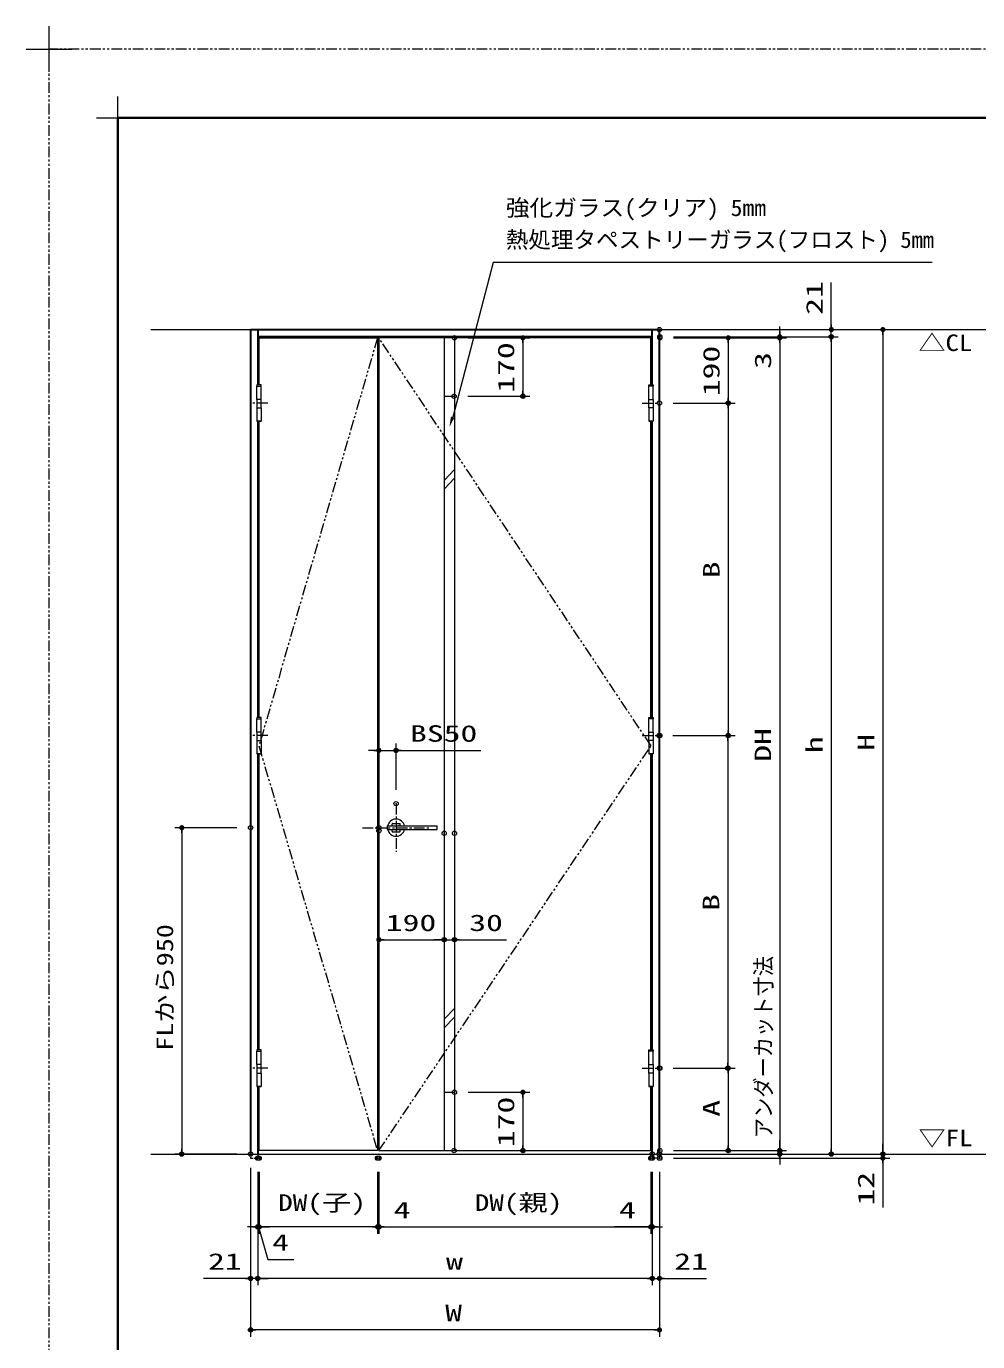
# Model space of a CAD drawing. Units: millimetres, scale not verified, with parts at other scales. Extents: x -1306 to 1306, y -607 to 607.
# Drawn here: x -1306 to -753, y -159 to 607 of the extents above; entities that cross this region are included whole.
import ezdxf
from ezdxf.enums import TextEntityAlignment as Align

# ---------------------------------------------------------------- set-up
doc = ezdxf.new("R2010")
doc.units = ezdxf.units.MM
doc.header["$LTSCALE"] = 5
doc.header["$PDMODE"] = 32
doc.header["$PDSIZE"] = 2.5
for name, pattern in [('USER1', [2.5, 1.25, -0.25, 0.25, -0.25, 0.25, -0.25]), ('USER2', [0.375, 0.25, -0.125]), ('USER3', [2, 1.25, -0.25, 0.25, -0.25])]:
    doc.linetypes.add(name, pattern=pattern)
for name, color, linetype, lineweight in [('0-1_線(黄)', 2, 'Continuous', 15), ('0-3_陰線', 4, 'USER1', 9), ('0-8_二点鎖線', 4, 'USER1', 9), ('0-B_点線(水)', 4, 'USER2', 9), ('0-C_中心線', 3, 'USER3', 9), ('0-D_線(白)', 7, 'Continuous', 30), ('1-0_線(水)', 4, 'Continuous', 9), ('1-1_寸法線', 3, 'Continuous', 13), ('1-4_DEFPOINTS', 7, 'Continuous', 5), ('1-5_0', 3, 'Continuous', 25), ('1-7_図面枠', 7, 'Continuous', 35), ('1-8_一般', 7, 'Continuous', 5)]:
    doc.layers.add(name, color=color, linetype=linetype, lineweight=lineweight)
doc.styles.add('ＭＳ ゴシック', font='')
doc.styles.get('ＭＳ ゴシック').set_extended_font_data('MS Gothic')

# ---------------------------------------------------------------- blocks, each defined once
blk = doc.blocks.new('_DOT')
at = {"layer": '1-5_0'}
blk.add_line((-2.5, 0), (-5, 0), dxfattribs=at)
for points in [[(0, 0), (-2.5, 0), (-2.48, 0.313)], [(0, 0), (-2.48, -0.313), (-2.5, 0)], [(0, 0), (-2.48, 0.313), (-2.421, 0.622)], [(0, 0), (-2.421, -0.622), (-2.48, -0.313)], [(0, 0), (-2.421, 0.622), (-2.324, 0.92)], [(0, 0), (-2.324, -0.92), (-2.421, -0.622)], [(0, 0), (-2.324, 0.92), (-2.191, 1.204)], [(0, 0), (-2.191, -1.204), (-2.324, -0.92)], [(0, 0), (-2.191, 1.204), (-2.023, 1.469)], [(0, 0), (-2.023, -1.469), (-2.191, -1.204)], [(0, 0), (-2.023, 1.469), (-1.822, 1.711)], [(0, 0), (-1.822, -1.711), (-2.023, -1.469)], [(0, 0), (-1.822, 1.711), (-1.594, 1.926)], [(0, 0), (-1.594, -1.926), (-1.822, -1.711)], [(0, 0), (-1.594, 1.926), (-1.34, 2.111)], [(0, 0), (-1.34, -2.111), (-1.594, -1.926)], [(0, 0), (-1.34, 2.111), (-1.064, 2.262)], [(0, 0), (-1.064, -2.262), (-1.34, -2.111)], [(0, 0), (-1.064, 2.262), (-0.773, 2.378)], [(0, 0), (-0.773, -2.378), (-1.064, -2.262)], [(0, 0), (-0.773, 2.378), (-0.468, 2.456)], [(0, 0), (-0.468, -2.456), (-0.773, -2.378)], [(0, 0), (-0.468, 2.456), (-0.157, 2.495)], [(0, 0), (-0.157, -2.495), (-0.468, -2.456)], [(0, 0), (-0.157, 2.495), (0.157, 2.495)], [(0, 0), (0.157, -2.495), (-0.157, -2.495)], [(0, 0), (0.157, 2.495), (0.468, 2.456)], [(0, 0), (0.468, 2.456), (0.773, 2.378)], [(0, 0), (0.773, 2.378), (1.064, 2.262)], [(0, 0), (1.064, 2.262), (1.34, 2.111)], [(0, 0), (1.34, 2.111), (1.594, 1.926)], [(0, 0), (1.594, 1.926), (1.822, 1.711)], [(0, 0), (1.822, 1.711), (2.023, 1.469)], [(0, 0), (2.023, 1.469), (2.191, 1.204)], [(0, 0), (2.191, 1.204), (2.324, 0.92)], [(0, 0), (2.324, 0.92), (2.421, 0.622)], [(0, 0), (2.421, 0.622), (2.48, 0.313)], [(0, 0), (2.48, 0.313), (2.5, 0)], [(0, 0), (0.468, -2.456), (0.157, -2.495)], [(0, 0), (0.773, -2.378), (0.468, -2.456)], [(0, 0), (1.064, -2.262), (0.773, -2.378)], [(0, 0), (1.34, -2.111), (1.064, -2.262)], [(0, 0), (1.594, -1.926), (1.34, -2.111)], [(0, 0), (1.822, -1.711), (1.594, -1.926)], [(0, 0), (2.023, -1.469), (1.822, -1.711)], [(0, 0), (2.191, -1.204), (2.023, -1.469)], [(0, 0), (2.324, -0.92), (2.191, -1.204)], [(0, 0), (2.421, -0.622), (2.324, -0.92)], [(0, 0), (2.48, -0.313), (2.421, -0.622)], [(0, 0), (2.5, 0), (2.48, -0.313)]]:
    blk.add_solid(points, dxfattribs=at)
blk = doc.blocks.new('グループ-13-1')
at = {"layer": '1-8_一般'}
for p, q in [((62041.6, -14029.5), (62041.6, -13365.5)), ((61709.6, -13697.5), (62373.6, -13697.5))]:
    blk.add_line(p, q, dxfattribs=at)

msp = doc.modelspace()

# ---------------------------------------------------------------- linework, layer by layer
at = {"layer": '0-1_線(黄)'}
for p, q in [((-1233.836, 430.728), (-499.867, 430.728)), ((-1233.836, -49.272), (-499.867, -49.272))]:
    msp.add_line(p, q, dxfattribs=at)
at = {"layer": '0-3_陰線'}
for p in [(387.036, 594), (-1292.964, -594)]:
    msp.add_line(p, (-1292.964, 594), dxfattribs=at)
at = {"layer": '0-8_二点鎖線'}
for points in [[(-1101.864, 425.928), (-1170.864, 188.328), (-1101.864, -47.272)], [(-1101.064, -47.272), (-942.664, 188.328), (-1101.064, 425.928)]]:
    msp.add_lwpolyline(points, dxfattribs=at)
at = {"layer": '0-B_点線(水)'}
for p, q in [((-1175.764, -49.272), (-1175.764, -51.672)), ((-1175.764, -51.672), (-1171.564, -51.672)), ((-1171.564, -49.272), (-1171.564, -51.672)), ((-941.964, -49.272), (-941.964, -51.672)), ((-937.764, -51.672), (-941.964, -51.672)), ((-937.764, -49.272), (-937.764, -51.672))]:
    msp.add_line(p, q, dxfattribs=at)
at = {"layer": '0-C_中心線'}
for p, q in [((-1165.758, 387.928), (-1175.97, 387.928)), ((-947.77, 387.928), (-937.558, 387.928)), ((-1165.758, 194.328), (-1175.97, 194.328)), ((-947.77, 194.328), (-937.558, 194.328)), ((-1091.064, 154.697), (-1091.064, 126.759)), ((-1110.678, 140.728), (-1071.45, 140.728)), ((-1165.758, 0.728), (-1175.97, 0.728)), ((-947.77, 0.728), (-937.558, 0.728))]:
    msp.add_line(p, q, dxfattribs=at)
at = {"layer": '0-D_線(白)'}
for p, q in [((-1175.764, 430.728), (-1175.764, -49.272)), ((-1175.764, 430.728), (-937.764, 430.728)), ((-1171.564, 430.728), (-1171.564, 398.528)), ((-941.964, 398.528), (-941.964, 430.728)), ((-937.764, -49.272), (-937.764, 430.728)), ((-941.964, 426.528), (-1171.564, 426.528)), ((-1171.564, 377.328), (-1171.564, 204.928)), ((-941.964, 204.928), (-941.964, 377.328)), ((-1171.564, 183.728), (-1171.564, 11.328)), ((-941.964, 11.328), (-941.964, 183.728)), ((-1171.564, -9.872), (-1171.564, -49.272)), ((-941.964, -49.272), (-941.964, -9.872))]:
    msp.add_line(p, q, dxfattribs=at)
at = {"layer": '1-0_線(水)'}
for p, q in [((-1170.764, 425.928), (-1101.864, 425.928)), ((-1170.764, 398.528), (-1170.764, 425.928)), ((-942.764, 425.928), (-1101.064, 425.928)), ((-942.764, 398.528), (-942.764, 425.928)), ((-1170.764, 204.928), (-1170.764, 377.328)), ((-942.764, 204.928), (-942.764, 377.328)), ((-1057.064, 349.219), (-1063.064, 342.938)), ((-1057.064, 344.141), (-1063.064, 337.886)), ((-1170.764, 11.328), (-1170.764, 183.728)), ((-942.764, 11.328), (-942.764, 183.728)), ((-1057.064, 35.53), (-1063.064, 29.249)), ((-1057.064, 30.452), (-1063.064, 24.197)), ((-942.764, -47.272), (-942.764, -9.872)), ((-1101.064, -47.272), (-942.764, -47.272))]:
    msp.add_line(p, q, dxfattribs=at)
msp.add_lwpolyline([(-1101.864, -47.272), (-1170.764, -47.272), (-1170.764, -9.872)], dxfattribs=at)
at = {"layer": '1-1_寸法線'}
for p, q in [((-837.764, 433.728), (-837.764, 458.061)), ((-929.764, 430.728), (-833.764, 430.728)), ((-929.764, 430.728), (-803.764, 430.728)), ((-929.764, 430.728), (-803.764, 430.728)), ((-867.764, 429.528), (-867.764, 432.528)), ((-837.764, 426.528), (-837.764, 430.728)), ((-1101.864, 425.928), (-1101.864, -47.272)), ((-1101.064, 425.928), (-1101.064, -47.272)), ((-1063.064, 425.928), (-1063.064, -47.272)), ((-1057.064, 425.928), (-1057.064, -47.272)), ((-1049.064, 425.928), (-1013.27, 425.928)), ((-1017.27, 422.928), (-1017.27, 394.928)), ((-929.558, 426.528), (-833.764, 426.528)), ((-929.558, 426.528), (-863.764, 426.528)), ((-929.558, 426.528), (-833.764, 426.528)), ((-929.558, 425.928), (-863.764, 425.928)), ((-929.558, 425.928), (-863.764, 425.928)), ((-929.558, 425.928), (-893.764, 425.928)), ((-897.764, 422.928), (-897.764, 390.928)), ((-867.764, 426.528), (-867.764, 425.928)), ((-867.764, 422.928), (-867.764, 405.261)), ((-867.764, 422.928), (-867.764, -44.272)), ((-837.764, 423.528), (-837.764, 420.528)), ((-837.764, 423.528), (-837.764, -46.272)), ((-807.764, 427.728), (-807.764, -46.272)), ((-807.764, 427.728), (-807.764, -46.272)), ((-943.944, 398.528), (-941.384, 398.528)), ((-1172.064, 390.028), (-1172.064, 397.728)), ((-1169.664, 390.028), (-1169.664, 397.728)), ((-1063.064, 391.928), (-1057.064, 391.928)), ((-1049.27, 391.928), (-1013.27, 391.928)), ((-943.864, 390.028), (-943.864, 397.728)), ((-941.464, 390.028), (-941.464, 397.728)), ((-1172.144, 390.028), (-1172.144, 385.081)), ((-1172.064, 385.081), (-1172.064, 377.328)), ((-1169.584, 385.081), (-1169.584, 390.028)), ((-941.464, 385.081), (-941.464, 377.328)), ((-929.764, 387.928), (-893.764, 387.928)), ((-929.764, 387.928), (-893.764, 387.928)), ((-897.764, 384.928), (-897.764, 197.328)), ((-1172.064, 377.328), (-1169.664, 377.328)), ((-941.464, 377.328), (-943.864, 377.328)), ((-1172.064, 196.428), (-1172.064, 204.128)), ((-1169.664, 196.428), (-1169.664, 204.128)), ((-943.944, 204.928), (-941.384, 204.928)), ((-943.864, 196.428), (-943.864, 204.128)), ((-941.464, 196.428), (-941.464, 204.128)), ((-1172.144, 196.428), (-1172.144, 191.481)), ((-1172.064, 191.481), (-1172.064, 183.728)), ((-1169.584, 191.481), (-1169.584, 196.428)), ((-941.464, 191.481), (-941.464, 183.728)), ((-929.97, 194.328), (-893.97, 194.328)), ((-929.558, 194.328), (-893.764, 194.328)), ((-1104.064, 185.728), (-1107.064, 185.728)), ((-1101.064, 148.728), (-1101.064, 189.728)), ((-1101.064, 185.728), (-1091.064, 185.728)), ((-1091.064, 162.697), (-1091.064, 189.728)), ((-1088.064, 185.728), (-1041.826, 185.728)), ((-897.97, 191.328), (-897.97, 3.728)), ((-1172.064, 183.728), (-1169.664, 183.728)), ((-941.464, 183.728), (-943.864, 183.728)), ((-1183.764, 140.728), (-1219.764, 140.728)), ((-1096.044, 141.728), (-1067.284, 141.728)), ((-1096.044, 139.728), (-1067.284, 139.728)), ((-1093.464, 141.767), (-1088.664, 141.767)), ((-1093.464, 139.689), (-1088.664, 139.689)), ((-1093.216, 143.128), (-1088.913, 143.128)), ((-1093.216, 138.328), (-1088.913, 138.328)), ((-1215.764, 137.728), (-1215.764, -46.272)), ((-1101.064, 130.928), (-1101.064, 71.518)), ((-1063.064, 129.494), (-1063.064, 71.518)), ((-1063.064, 129.494), (-1063.064, 71.518)), ((-1057.064, 129.494), (-1057.064, 71.518)), ((-1098.064, 75.518), (-1066.064, 75.518)), ((-1066.064, 75.518), (-1069.064, 75.518)), ((-1063.064, 75.518), (-1057.064, 75.518)), ((-1054.064, 75.518), (-1026.874, 75.518)), ((-1169.584, 11.328), (-1172.144, 11.328)), ((-1172.064, 2.828), (-1172.064, 10.528)), ((-1169.664, 2.828), (-1169.664, 10.528)), ((-943.864, 2.828), (-943.864, 10.528)), ((-941.464, 2.828), (-941.464, 10.528)), ((-943.944, -2.119), (-943.944, 2.828)), ((-941.384, 2.828), (-941.384, -2.119)), ((-929.764, 0.728), (-893.97, 0.728)), ((-929.558, 0.728), (-893.764, 0.728)), ((-1172.064, -2.119), (-1172.064, -9.872)), ((-941.464, -2.119), (-941.464, -9.872)), ((-897.764, -2.272), (-897.764, -44.272)), ((-1172.064, -9.872), (-1169.664, -9.872)), ((-1063.064, -13.272), (-1057.064, -13.272)), ((-1049.064, -13.272), (-1013.27, -13.272)), ((-941.464, -9.872), (-943.864, -9.872)), ((-1017.27, -16.272), (-1017.27, -44.272)), ((-867.764, -44.272), (-867.764, -41.272)), ((-807.764, -46.272), (-807.764, -43.272)), ((-1183.764, -49.272), (-1219.764, -49.272)), ((-1049.27, -47.272), (-1013.27, -47.272)), ((-933.964, -49.272), (-833.764, -49.272)), ((-929.964, -49.272), (-863.764, -49.272)), ((-929.964, -49.272), (-803.764, -49.272)), ((-929.964, -49.272), (-803.764, -49.272)), ((-929.764, -49.272), (-803.764, -49.272)), ((-929.558, -47.272), (-863.764, -47.272)), ((-929.558, -47.272), (-863.764, -47.272)), ((-929.558, -47.272), (-893.764, -47.272)), ((-929.558, -51.672), (-803.764, -51.672)), ((-867.764, -47.272), (-867.764, -49.272)), ((-867.764, -52.272), (-867.764, -55.272)), ((-807.764, -49.272), (-807.764, -51.672)), ((-1175.764, -57.272), (-1175.764, -155.672)), ((-1175.764, -57.272), (-1175.764, -125.672)), ((-1171.564, -59.672), (-1171.564, -125.672)), ((-1171.564, -59.672), (-1171.564, -125.672)), ((-1171.564, -59.672), (-1171.564, -95.672)), ((-1170.764, -59.672), (-1170.764, -95.672)), ((-1170.764, -59.672), (-1170.764, -95.672)), ((-1101.864, -59.672), (-1101.864, -95.672)), ((-1101.864, -59.672), (-1101.864, -95.672)), ((-1101.064, -59.672), (-1101.064, -95.672)), ((-1101.064, -59.672), (-1101.064, -95.672)), ((-942.764, -59.672), (-942.764, -95.672)), ((-942.764, -59.672), (-942.764, -95.672)), ((-941.964, -59.672), (-941.964, -125.672)), ((-941.964, -59.672), (-941.964, -125.672)), ((-941.964, -59.672), (-941.964, -95.672)), ((-937.764, -59.672), (-937.764, -155.672)), ((-937.764, -59.672), (-937.764, -125.672)), ((-807.764, -54.672), (-807.764, -80.434)), ((-1174.564, -91.672), (-1177.564, -91.672)), ((-1171.564, -91.672), (-1170.764, -91.672)), ((-1171.564, -91.672), (-1170.764, -91.672)), ((-1104.864, -91.672), (-1167.764, -91.672)), ((-1167.764, -91.672), (-1164.764, -91.672)), ((-1104.864, -91.672), (-1107.864, -91.672)), ((-1101.864, -91.672), (-1101.064, -91.672)), ((-1098.064, -91.672), (-1079.921, -91.672)), ((-1098.064, -91.672), (-945.764, -91.672)), ((-945.764, -91.672), (-963.907, -91.672)), ((-941.964, -91.672), (-942.764, -91.672)), ((-938.964, -91.672), (-935.964, -91.672)), ((-1178.764, -121.672), (-1203.097, -121.672)), ((-1171.564, -121.672), (-1175.764, -121.672)), ((-944.964, -121.672), (-1168.564, -121.672)), ((-1168.564, -121.672), (-1165.564, -121.672)), ((-944.964, -121.672), (-947.964, -121.672)), ((-941.964, -121.672), (-937.764, -121.672)), ((-934.764, -121.672), (-910.431, -121.672)), ((-940.764, -151.672), (-1172.764, -151.672))]:
    msp.add_line(p, q, dxfattribs=at)
for points in [[(-779.026, 469.677), (-1034.589, 469.677), (-1058.121, 379.791)], [(-1169.584, 397.728), (-1169.584, 398.528), (-1172.144, 398.528), (-1172.144, 397.728)], [(-1169.664, 385.081), (-1169.664, 377.328), (-1172.064, 377.328)], [(-943.864, 385.081), (-943.864, 377.328), (-941.464, 377.328)], [(-1169.584, 204.128), (-1169.584, 204.928), (-1172.144, 204.928), (-1172.144, 204.128)], [(-1169.664, 191.481), (-1169.664, 183.728), (-1172.064, 183.728)], [(-943.864, 191.481), (-943.864, 183.728), (-941.464, 183.728)], [(-943.944, 10.528), (-943.944, 11.328), (-941.384, 11.328), (-941.384, 10.528)], [(-1169.664, -2.119), (-1169.664, -9.872), (-1172.064, -9.872)], [(-943.864, -2.119), (-943.864, -9.872), (-941.464, -9.872)], [(-1171.164, -91.672), (-1165.741, -110.595), (-1150.598, -110.595)]]:
    msp.add_lwpolyline(points, dxfattribs=at)
for points in [[(-1172.144, 397.728), (-1169.584, 397.728), (-1169.584, 398.528), (-1172.144, 398.528)], [(-941.384, 397.728), (-943.944, 397.728), (-943.944, 398.528), (-941.384, 398.528)], [(-1172.144, 385.081), (-1169.584, 385.081), (-1169.584, 390.028), (-1172.144, 390.028)], [(-941.384, 385.081), (-943.944, 385.081), (-943.944, 390.028), (-941.384, 390.028)], [(-1172.144, 204.128), (-1169.584, 204.128), (-1169.584, 204.928), (-1172.144, 204.928)], [(-941.384, 204.128), (-943.944, 204.128), (-943.944, 204.928), (-941.384, 204.928)], [(-1172.144, 191.481), (-1169.584, 191.481), (-1169.584, 196.428), (-1172.144, 196.428)], [(-941.384, 191.481), (-943.944, 191.481), (-943.944, 196.428), (-941.384, 196.428)], [(-1172.144, 10.528), (-1169.584, 10.528), (-1169.584, 11.328), (-1172.144, 11.328)], [(-941.384, 10.528), (-943.944, 10.528), (-943.944, 11.328), (-941.384, 11.328)], [(-1172.144, -2.119), (-1169.584, -2.119), (-1169.584, 2.828), (-1172.144, 2.828)], [(-941.384, -2.119), (-943.944, -2.119), (-943.944, 2.828), (-941.384, 2.828)]]:
    msp.add_lwpolyline(points, close=True, dxfattribs=at)
for centre, radius, start, end in [((-1091.064, 140.728), 5, 11.53696, 168.46304), ((-1080.264, 140.728), 16, 177.09771, 182.90229), ((-1096.044, 141.528), 0.2, 90, 177.09773), ((-1096.044, 139.928), 0.2, 182.90229, 270), ((-1091.064, 140.728), 5, 191.53695, 348.46305), ((-1043.464, 140.728), 50, 177.46804, 178.85401), ((-1043.464, 140.728), 50, 181.14599, 182.53196), ((-1093.216, 142.928), 0.2, 90, 177.46807), ((-1093.216, 138.528), 0.2, 182.53196, 270), ((-1092.464, 141.567), 0.2, 90, 126.29305), ((-1092.464, 139.889), 0.2, 233.70828, 270), ((-1089.664, 141.567), 0.2, 53.70695, 90), ((-1089.664, 139.889), 0.2, 270, 306.29171), ((-1088.913, 142.928), 0.2, 2.53193, 90), ((-1088.913, 138.528), 0.2, 270, 357.46804), ((-1138.664, 140.728), 50, 1.14599, 2.53196), ((-1138.664, 140.728), 50, 357.46804, 358.85401), ((-1067.284, 141.528), 0.2, 2.90227, 90), ((-1067.284, 139.928), 0.2, 270, 357.09771), ((-1083.064, 140.728), 16, 357.09771, 2.90229)]:
    msp.add_arc(centre, radius, start, end, dxfattribs=at)
msp.add_solid([(-1059.994, 374.091), (-1059.111, 380.117), (-1057.132, 379.466)], dxfattribs=at)
at = {"layer": '1-4_DEFPOINTS'}
for p, q in [((-1252.964, 541.55), (-1252.964, 566.45)), ((-1265.414, 554), (-1240.514, 554))]:
    msp.add_line(p, q, dxfattribs=at)
for p in [(-937.764, 430.728), (-1057.064, 425.928), (-937.558, 426.528), (-937.558, 425.928), (-867.764, 425.928), (-837.764, 426.528), (-1057.27, 391.928), (-1017.27, 391.928), (-937.764, 387.928), (-897.764, 387.928), (-937.97, 194.328), (-937.558, 194.328), (-897.764, 194.328), (-1091.064, 185.728), (-1091.064, 154.697), (-1175.764, 140.728), (-1101.064, 140.728), (-1101.064, 138.928), (-1063.064, 137.494), (-1057.064, 137.494), (-1063.064, 75.518), (-1057.064, 75.518), (-937.764, 0.728), (-937.558, 0.728), (-897.97, 0.728), (-1057.064, -13.272), (-1215.764, -49.272), (-1175.764, -49.272), (-1175.764, -49.272), (-1171.564, -51.672), (-1170.764, -51.672), (-1101.864, -51.672), (-1101.064, -51.672), (-1057.27, -47.272), (-1017.27, -47.272), (-942.764, -51.672), (-941.964, -49.272), (-941.964, -51.672), (-937.964, -49.272), (-937.764, -49.272), (-937.764, -51.672), (-937.558, -47.272), (-937.558, -51.672), (-897.764, -47.272), (-867.764, -47.272), (-867.764, -49.272), (-837.764, -49.272), (-807.764, -49.272), (-807.764, -49.272), (-1171.564, -91.672), (-1170.764, -91.672), (-1101.064, -91.672), (-942.764, -91.672), (-941.964, -91.672), (-1175.764, -121.672), (-1171.564, -121.672), (-941.964, -121.672), (-1175.764, -151.672)]:
    msp.add_point(p, dxfattribs=at)
at = {"layer": '1-7_図面枠'}
msp.add_lwpolyline([(-1252.964, -554), (347.036, -554), (347.036, 554), (-1252.964, 554)], close=True, dxfattribs=at)

# ---------------------------------------------------------------- block references
at = {"layer": '0-3_陰線', "xscale": 0.04, "yscale": 0.04}
msp.add_blockref('グループ-13-1', (-3774.629, 1141.9), dxfattribs=at)
at = {"layer": '1-1_寸法線', "xscale": 0.6, "yscale": 0.6}
for p, rotation in [((-867.764, 426.528), 270), ((-837.764, 430.728), 270), ((-807.764, 430.728), 90), ((-807.764, 430.728), 90), ((-1017.27, 425.928), 90), ((-897.764, 425.928), 90), ((-867.764, 425.928), 90), ((-867.764, 425.928), 90), ((-837.764, 426.528), 90), ((-837.764, 426.528), 90), ((-1017.27, 391.928), 270), ((-897.764, 387.928), 270), ((-897.764, 387.928), 90), ((-897.97, 194.328), 90), ((-897.764, 194.328), 270), ((-1091.064, 185.728), 180), ((-1215.764, 140.728), 90), ((-1101.064, 75.518), 180), ((-1057.064, 75.518), 180), ((-897.97, 0.728), 270), ((-897.764, 0.728), 90), ((-1017.27, -13.272), 90), ((-1017.27, -47.272), 270), ((-897.764, -47.272), 270), ((-867.764, -47.272), 270), ((-867.764, -47.272), 270), ((-1215.764, -49.272), 270), ((-867.764, -49.272), 90), ((-837.764, -49.272), 270), ((-807.764, -49.272), 270), ((-807.764, -49.272), 270), ((-807.764, -49.272), 270), ((-807.764, -51.672), 90), ((-1170.764, -91.672), 180), ((-1170.764, -91.672), 180), ((-1101.064, -91.672), 180), ((-1101.064, -91.672), 180), ((-941.964, -91.672), 180), ((-1171.564, -121.672), 180), ((-1171.564, -121.672), 180), ((-937.764, -121.672), 180), ((-1175.764, -151.672), 180)]:
    msp.add_blockref('_DOT', p, dxfattribs=dict(at, rotation=rotation))
for p in [(-1101.064, 185.728), (-1063.064, 75.518), (-1063.064, 75.518), (-1171.564, -91.672), (-1101.864, -91.672), (-1101.864, -91.672), (-942.764, -91.672), (-942.764, -91.672), (-1175.764, -121.672), (-941.964, -121.672), (-941.964, -121.672), (-937.764, -151.672)]:
    msp.add_blockref('_DOT', p, dxfattribs=at)

# ---------------------------------------------------------------- texts
at = {"layer": '0-1_線(黄)', "style": 'ＭＳ ゴシック', "width": 1.2}
for s, p in [('△CL', (-787.039, 415.359)), ('▽FL', (-787.008, -47.604))]:
    msp.add_text(s, height=9.604, dxfattribs=at).set_placement(p, align=Align.BOTTOM_LEFT)
at = {"layer": '1-1_寸法線', "style": 'ＭＳ ゴシック'}
for s, height, width, p in [('強化ガラス(クリア) 5mm', 9.621, 1.05, (-1027.189, 493.927)), ('BS50', 9.604, 1.5, (-1082.969, 187.878)), ('190', 9.604, 1.5, (-1097.064, 77.668)), ('30', 9.604, 1.5, (-1048.493, 77.668)), ('DW(子)', 9.604, 1.3, (-1159.695, -85.237)), ('DW(親)', 9.604, 1.3, (-1045.295, -85.237)), ('4', 9.604, 1.5, (-1092.493, -89.522)), ('4', 9.604, 1.5, (-961.336, -89.522)), ('4', 9.604, 1.5, (-1163.17, -108.446)), ('21', 9.604, 1.5, (-1200.526, -119.522)), ('21', 9.604, 1.5, (-929.193, -119.522)), ('w', 9.604, 1.5, (-1062.002, -119.522)), ('W', 9.604, 1.5, (-1062.478, -149.522))]:
    msp.add_text(s, height=height, dxfattribs=dict(at, width=width)).set_placement(p, align=Align.BOTTOM_LEFT)
msp.add_text('熱処理タペストリーガラス(フロスト) 5mm', height=9.621, dxfattribs=at).set_placement((-1027.189, 475.355), align=Align.BOTTOM_LEFT)
for s, height, width, p in [('21', 9.604, 1.5, (-839.914, 439.299)), ('170', 9.604, 1.5, (-1019.42, 393.928)), ('190', 9.604, 1.5, (-899.914, 391.928)), ('3', 9.604, 1.5, (-869.914, 407.833)), ('B', 9.604, 1.5, (-899.914, 285.89)), ('DH', 9.604, 1.5, (-869.914, 179.09)), ('h', 9.604, 1.5, (-839.914, 184.104)), ('H', 9.604, 1.5, (-809.914, 185.49)), ('H', 9.604, 1.5, (-809.914, 185.49)), ('B', 9.604, 1.5, (-900.12, 92.29)), ('FLから950', 9.621, 1.25, (-1217.914, 10.871)), ('アンダーカット寸法', 9.604, 0.9, (-869.539, -40.1)), ('170', 9.604, 1.5, (-1019.42, -45.272)), ('A', 9.604, 1.5, (-899.914, -27.558)), ('12', 9.604, 1.5, (-809.914, -79.291))]:
    msp.add_text(s, height=height, rotation=90, dxfattribs=dict(at, width=width)).set_placement(p, align=Align.BOTTOM_LEFT)

doc.saveas('drawing.dxf')
